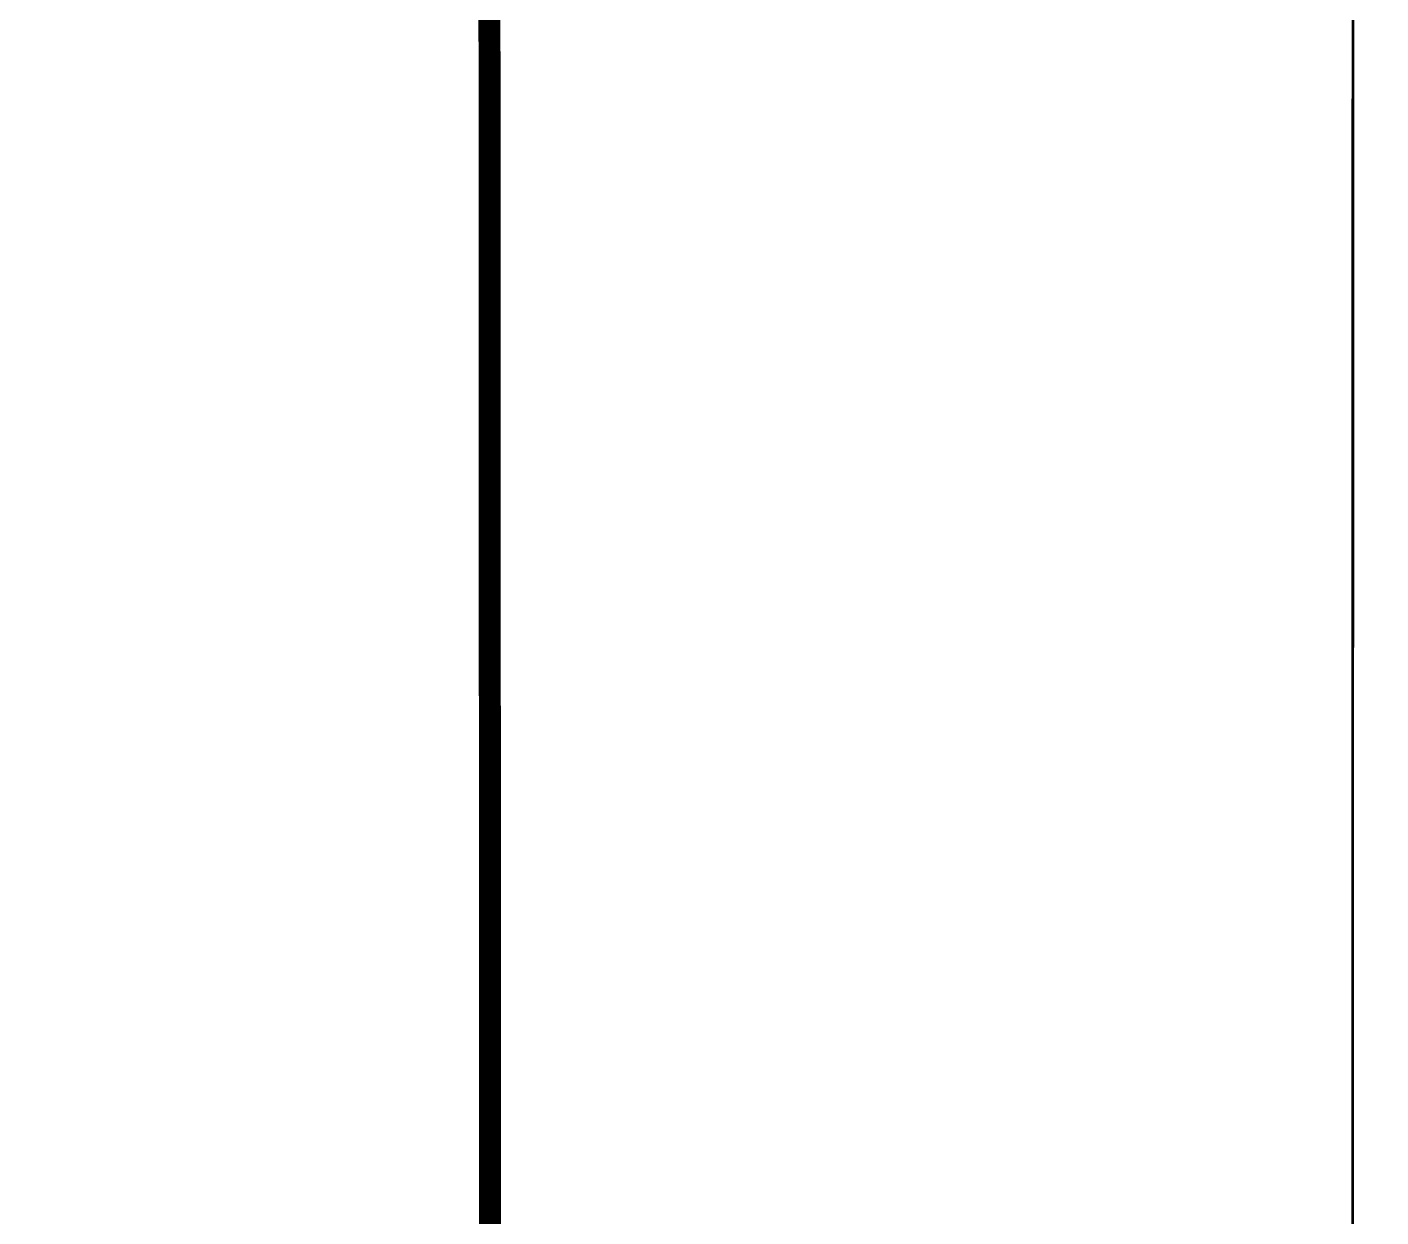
# Model space of a CAD drawing. Header units: centimetres. Extents: x -6122352 to 6876996, y -1694241 to 2592194.
# Drawn here: x 214733 to 215964, y -30406 to -29324 of the extents above; entities that cross this region are included whole.
import ezdxf
from ezdxf.xclip import XClip

# ---------------------------------------------------------------- set-up
doc = ezdxf.new("R2010")
doc.units = ezdxf.units.CM
doc.header["$MEASUREMENT"] = 0
doc.header["$XCLIPFRAME"] = 2
doc.linetypes.add('DASHED2', pattern=[0.375, 0.25, -0.125])
doc.layers.add('@MI-REF LAYER', color=7, linetype='Continuous')
doc.layers.add('B_TH_4', color=7, linetype='Continuous')
for name, color, linetype, lineweight in [('XR-AR-END-SETTING OUT PLAN$0$23585-XR-AR-END-GROUND FLOOR$0$A-EQUP-KITN-PLAN', 202, 'Continuous', 9), ('XR-AR-END-SETTING OUT PLAN$0$23585-XR-AR-END-GROUND FLOOR$0$A-GLAZ-SILL', 8, 'Continuous', 5), ('XR-AR-END-SETTING OUT PLAN$0$23585-XR-AR-END-GROUND FLOOR$0$A-GLAZ-WNDO', 232, 'Continuous', 9), ('XR-AR-END-SETTING OUT PLAN$0$23585-XR-AR-END-GROUND FLOOR$0$A-WALL', 7, 'Continuous', 30)]:
    doc.layers.add(name, color=color, linetype=linetype, lineweight=lineweight)
doc.styles.get("Standard").update_dxf_attribs({"font": 'arial.ttf'})
doc.dimstyles.new('LEADER', dxfattribs={"dimtxt": 0.18, "dimasz": 0.25, "dimexe": 0.18, "dimexo": 0.0625, "dimgap": 0.09, "dimtad": 0, "dimtih": 1, "dimtoh": 1, "dimdec": 4, "dimzin": 0, "dimdsep": 46, "dimtxsty": 'Standard', "dimblk": 'DOT', "dimcen": 0.09, "dimadec": 0, "dimazin": 0, "dimtfac": 1, "dimtdec": 4, "dimtofl": 0, "dimtmove": 0, "dimatfit": 3, "dimldrblk": 'DOT', "dimfxl": 1, "dimtolj": 1, "dimtzin": 0, "dimarcsym": 0})

# ---------------------------------------------------------------- blocks, each defined once
blk = doc.blocks.new('XR-AR-END-SETTING OUT PLAN$0$23585-XR-AR-END-GROUND FLOOR$0$XR-END-GROUND FLOOR PLAN$0$A$C69996ABC')
at = {"layer": 'XR-AR-END-SETTING OUT PLAN$0$23585-XR-AR-END-GROUND FLOOR$0$A-GLAZ-SILL'}
blk.add_line((0.2499999770720933, 0.9999993968456202), (0.249999977072207, 0.0999993968456252), dxfattribs=at)
at = {"layer": 'XR-AR-END-SETTING OUT PLAN$0$23585-XR-AR-END-GROUND FLOOR$0$A-GLAZ-WNDO'}
for p, q in [((-2.292778056300904e-08, 0.9999993968456202), (-2.292778056300904e-08, 0.9499993968456231)), ((0.2499999770720933, 0.9999993968456202), (-2.292778056300904e-08, 0.9999993968456202)), ((0.1499999770722127, 0.9499993968456231), (0.1499999770722127, 0.9999993968456202)), ((0.1499999770722109, 0.999999396845622), (0.1499999770722127, 0.09999939684562342)), ((-2.292778056300904e-08, 0.9499993968456231), (0.1499999770722127, 0.9499993968456231)), ((-2.292778056300904e-08, 0.9499993968456231), (-2.292778056300904e-08, 0.1499993968456224)), ((0.1499999770722127, 0.1499993968456224), (-2.292778056300904e-08, 0.1499993968456224)), ((-2.292787470992153e-08, 0.09999939684561099), (-2.292787470992153e-08, 0.1499993968456099)), ((0.1499999770722127, 0.0999993968456252), (0.1499999770722127, 0.1499993968456224)), ((0.249999977072207, 0.0999993968456252), (-2.292778056300904e-08, 0.0999993968456252))]:
    blk.add_line(p, q, dxfattribs=at)
blk.add_lwpolyline([(-2.292779299750691e-08, 0.9499993968456231), (-2.292779299750691e-08, 0.1499993968456224), (0.04999997707220416, 0.1499993968456224), (0.04999997707220416, 0.9499993968456231)], close=True, dxfattribs=at)
blk.add_lwpolyline([(0.04999997707215442, 0.0999993968456181), (-2.292784451185526e-08, 0.0999993968456181)], dxfattribs=at)
blk = doc.blocks.new('XR-AR-END-SETTING OUT PLAN')
at = {"layer": 'XR-AR-END-SETTING OUT PLAN$0$23585-XR-AR-END-GROUND FLOOR$0$A-EQUP-KITN-PLAN', "color": 8}
blk.add_line((3850.109238997102, 11100.00033140182), (3850.107901349664, 13149.99880361557), dxfattribs=at)
at = {"layer": 'XR-AR-END-SETTING OUT PLAN$0$23585-XR-AR-END-GROUND FLOOR$0$A-WALL', "color": 8}
blk.add_lwpolyline([(3850.106042101979, 10500.01968860626), (5750.107330158353, 10500.00084400177), (5750.107415214181, 10250.00188541412), (4790.107357934117, 10249.9985537529), (4790.107358291745, 10149.99855566025), (4540.107357993722, 10149.99855566025), (4540.10735835135, 10249.9985537529), (3000.102095916867, 10249.99855327606), (3000.102079048753, 11999.99910259247), (3250.104392960668, 11999.99910163879), (3250.104392841458, 11100.02067995071), (3850.106042161584, 11100.02068090439), (3850.10604198277, 10499.99947547913)], dxfattribs=at)
at = {"color": 8, "xscale": 1000.000000000001, "yscale": 1000.000000000001, "zscale": 1000.000000000001}
blk.add_blockref('XR-AR-END-SETTING OUT PLAN$0$23585-XR-AR-END-GROUND FLOOR$0$XR-END-GROUND FLOOR PLAN$0$A$C69996ABC', (3000.101009145379, 11899.99970579147), dxfattribs=at)
blk = doc.blocks.new('END UNIT')
at = {"xscale": 0.001, "yscale": 0.001, "zscale": 0.001}
blk.add_blockref('XR-AR-END-SETTING OUT PLAN', (-9.150201729830158, 0), dxfattribs=at)
blk = doc.blocks.new('TH_4')
blk.add_blockref('END UNIT', (495802.3053798428, 2769130.514097063))
blk = doc.blocks.new('A$C780da55d')
at = {"layer": 'B_TH_4', "xscale": 1.000039159572381, "yscale": 1.000039159572381, "zscale": 1.000039159572381}
blk.add_blockref('TH_4', (-495814.0704651335, -2769239.302089663), dxfattribs=at)
blk = doc.blocks.new('23585-XR-AR-MALDIVE-2$0$TH_4')
blk.add_blockref('A$C780da55d', (495794.655359471, 2769130.864096801))
blk = doc.blocks.new('_Dot')
at = {"color": 0, "linetype": 'ByBlock', "lineweight": -2}
blk.add_line((-0.5, 0), (-1, 0), dxfattribs=at)
at = {"color": 0, "linetype": 'ByBlock', "const_width": 0.5}
blk.add_lwpolyline([(-0.25, 0, 1), (0.25, 0, 1)], format="xyb", close=True, dxfattribs=at)

msp = doc.modelspace()

# ---------------------------------------------------------------- hatches: boundary and pattern name
at = {"layer": '@MI-REF LAYER'}
h = msp.add_hatch(dxfattribs=at)
h.set_pattern_fill('ANSI31', color=256, scale=1999.999998458916, angle=186.7183412143764)
h.set_pattern_definition([(231.7183412143764, (-2377109729.195271, -1504175463.930205), (196.2436825049419, -154.8819453021617), [])])
h.paths.add_polyline_path([(179637.1022880252, -23679.9835093552), (215938.3234554973, -23686.44343216668), (215936.1725942852, -37960.27444342025), (209685.9270964324, -37959.16211785759), (209686.1152405526, -37658.53251515768), (185884.6818729693, -37654.29697693976), (185884.7630206459, -37954.92662808129), (179634.5174026391, -37953.81437877599)])

# ---------------------------------------------------------------- next in the draw order: block references
ref = msp.add_blockref('23585-XR-AR-MALDIVE-2$0$TH_4', (496504862.4498472, 2769024055.547623), dxfattribs=dict(at, xscale=999.9999999999998, yscale=999.9999999999998, zscale=999.9999999999998, rotation=179.9898040398786))
XClip(ref).set_block_clipping_path([(495835.395434496, 2769130.514280566), (495835.3952705087, 2769154.444298339), (495826.305498607, 2769154.4144163365), (495820.30549567053, 2769154.414378845), (495814.30549083604, 2769154.414341355), (495808.30534843216, 2769154.4144513216), (495802.3053460559, 2769154.4144138293), (495793.2152887052, 2769154.454261816), (495793.2154342416, 2769130.515507221)])

# ---------------------------------------------------------------- next in the draw order: linework, layer by layer
at = {"layer": '@MI-REF LAYER', "const_width": 5}
msp.add_lwpolyline([(215938.3234554826, -23686.44343215058), (215936.1725947571, -37960.27444370884), (209685.9270967144, -37959.16211759592), (209685.9990122535, -37658.53249444849), (185884.6818729734, -37654.29697693957), (185884.8123007433, -37954.92663685694), (179634.5174026228, -37953.81437875821), (179637.1022880744, -23679.98350931011)], close=True, dxfattribs=at)

# ---------------------------------------------------------------- next in the draw order: wipeouts: each hides what was drawn before it
at = {"color": 10}
msp.add_wipeout([(179637.10228802523, -23679.983509355203), (215938.32345549736, -23686.443432166678), (215936.17259428513, -37960.27444342025), (209685.9270964324, -37959.1621178576), (209686.11524055258, -37658.5325151577), (185884.68187296932, -37654.29697693976), (185884.76302064597, -37954.92662808127), (179634.51740263903, -37953.814378775984)], dxfattribs=at).dxf.layer = '@MI-REF LAYER'

# ---------------------------------------------------------------- next in the draw order: linework, layer by layer
at = {"layer": '@MI-REF LAYER', "color": 1, "const_width": 19.99999999999999}
msp.add_lwpolyline([(218918.873833258, -18220.35176270256), (215158.1777764299, -21789.98866349508), (215152.0055096577, -26103.58923194009), (214778.9889103074, -26106.14730479111), (215152.0055096577, -26103.58923194009), (215158.20048255, -38264.50916901117), (218912.4291466301, -42084.47938139885)], dxfattribs=at)

# ---------------------------------------------------------------- next in the draw order: leaders
at = {"layer": '@MI-REF LAYER', "linetype": 'DASHED2'}
msp.add_leader([(217359.9233249718, -28775.09913778167), (214734.8881616791, -33085.02927162233)], dimstyle='LEADER', dxfattribs=at)

doc.saveas('drawing.dxf')
